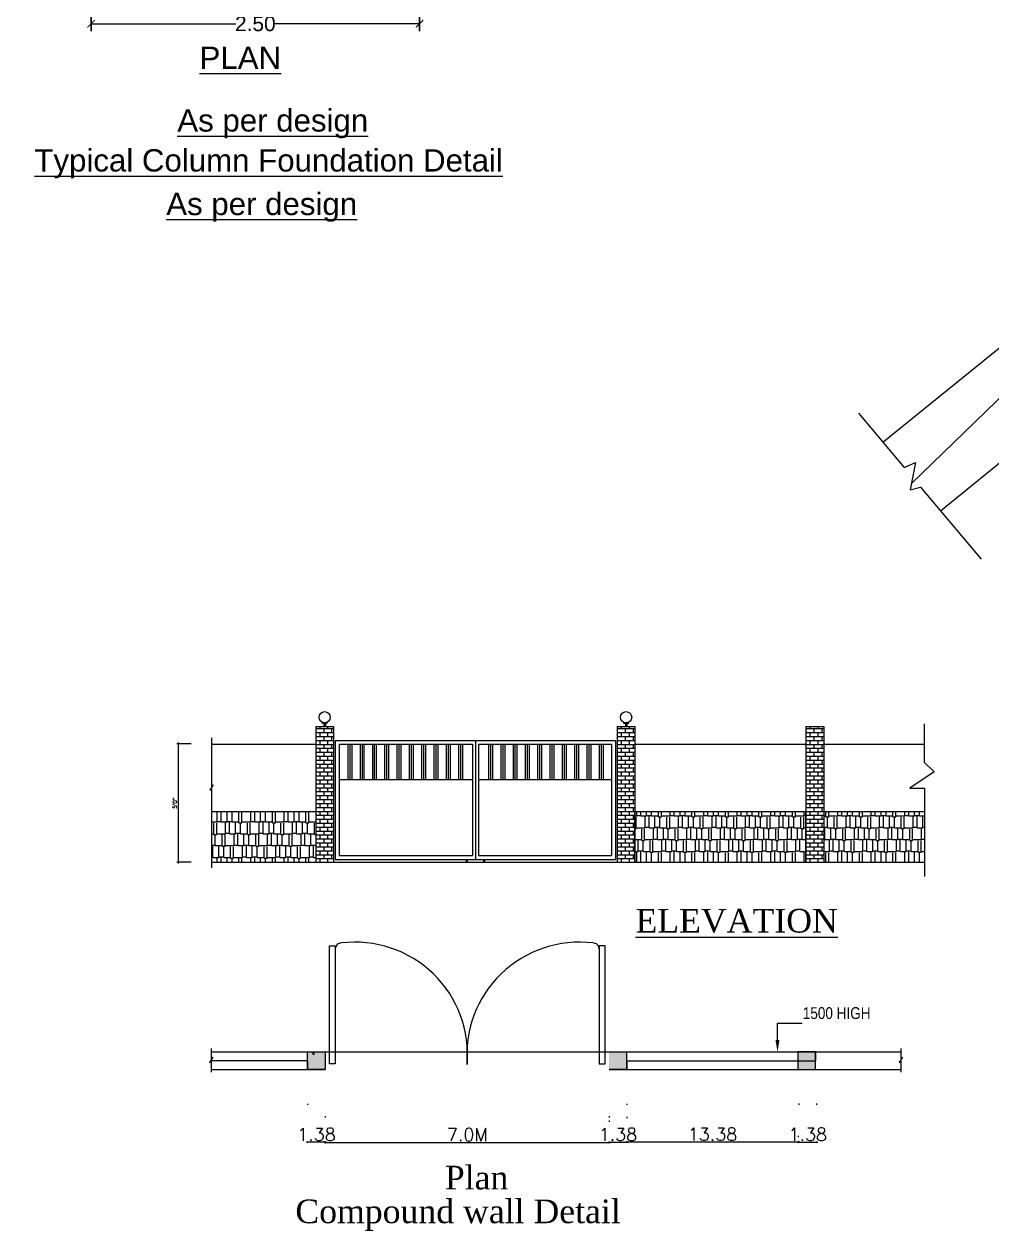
# Model space of a CAD drawing. Header units: metres. Extents: x 6804 to 7881, y 412 to 705.
# Drawn here: x 6867.2 to 6942.7, y 415.9 to 510.1 of the extents above; entities that cross this region are included whole.
import ezdxf

# ---------------------------------------------------------------- set-up
doc = ezdxf.new("R2010")
doc.units = ezdxf.units.M
doc.header["$LTSCALE"] = 5
doc.header["$PDSIZE"] = -1
doc.linetypes.add('DOT2', pattern=[0.125, 0, -0.125])
doc.layers.get('0').update_dxf_attribs({"color": 8, "linetype": 'CONTINUOUS'})
doc.layers.get('DEFPOINTS').update_dxf_attribs({"color": 8, "linetype": 'CONTINUOUS'})
for name, color, linetype in [('DIM', 8, 'CONTINUOUS'), ('hat', 8, 'CONTINUOUS'), ('HATCH', 8, 'CONTINUOUS'), ('L4', 8, 'CONTINUOUS'), ('SNO', 6, 'CONTINUOUS'), ('TEXT', 7, 'CONTINUOUS'), ('TOWER LINE', 170, 'CONTINUOUS')]:
    doc.layers.add(name, color=color, linetype=linetype)
for name, color, linetype, lineweight in [('Doors', 8, 'CONTINUOUS', 15), ('Walls', 1, 'CONTINUOUS', 30), ('Y', 2, 'CONTINUOUS', 18)]:
    doc.layers.add(name, color=color, linetype=linetype, lineweight=lineweight)
doc.styles.add('ar', font='arial.ttf')
doc.styles.add('rd', font='ARIALN.TTF')
doc.styles.add('RS', font='romans.shx')
doc.styles.add('RT', font='romantic.ttf')
doc.styles.get("Standard").update_dxf_attribs({"font": 'arial.ttf'})
doc.dimstyles.new('mohan', dxfattribs={"dimtxt": 9, "dimasz": 4.5, "dimexe": 4.5, "dimexo": 9, "dimgap": 0.0625, "dimtad": 0, "dimdec": 4, "dimzin": 0, "dimdsep": 46, "dimlunit": 4, "dimtxsty": 'Standard', "dimblk": 'ARCHTICK', "dimcen": 0.09, "dimclrd": 9, "dimclre": 9, "dimclrt": 7, "dimadec": 0, "dimazin": 0, "dimtfac": 1, "dimtdec": 4, "dimtix": 1, "dimtofl": 0, "dimtmove": 2, "dimatfit": 0, "dimfxl": 0, "dimtolj": 1, "dimtzin": 0, "dimlwd": -1, "dimarcsym": 0})
doc.dimstyles.new('my1', dxfattribs={"dimtxt": 0.3, "dimasz": 0.1, "dimexe": 0.12, "dimexo": 0.5, "dimgap": 0.1, "dimtad": 1, "dimtoh": 1, "dimzin": 3, "dimdsep": 46, "dimtxsty": 'RS', "dimblk": 'OBLIQUE', "dimcen": 0.09, "dimdle": 0.1, "dimclrd": 8, "dimclre": 8, "dimclrt": 4, "dimadec": 0, "dimazin": 0, "dimtfac": 1, "dimtofl": 0, "dimtmove": 0, "dimatfit": 3, "dimldrblk": 'OBLIQUE', "dimfxl": 0, "dimtolj": 1, "dimtzin": 0, "dimarcsym": 0})

# ---------------------------------------------------------------- blocks, each defined once
blk = doc.blocks.new('6')
at = {"linetype": 'ByBlock', "lineweight": -2}
for p, q in [((0, 0), (-1.5, 0)), ((0, 0), (-0.75, 0.75)), ((-0.75, -0.75), (0, 0))]:
    blk.add_line(p, q, dxfattribs=at)
blk = doc.blocks.new('_ArchTick')
at = {"color": 0, "linetype": 'ByBlock', "const_width": 0.15}
blk.add_lwpolyline([(-0.5, -0.5), (0.5, 0.5)], dxfattribs=at)
blk = doc.blocks.new('*D31')
at = {"layer": 'DEFPOINTS', "color": 0}
for p in [(91678.35, -769.21), (91765.25, -769.21), (91765.25, -961.21)]:
    blk.add_point(p, dxfattribs=at)
at = {"layer": 'DIM', "color": 9, "lineweight": -2}
for p, q in [((91684.35, -769.21), (91673.85, -769.21)), ((91684.35, -961.21), (91673.85, -961.21))]:
    blk.add_line(p, q, dxfattribs=at)
at = {"layer": 'DIM', "color": 9}
for p, q in [((91678.35, -769.21), (91678.35, -853.4)), ((91678.35, -961.21), (91678.35, -877.02))]:
    blk.add_line(p, q, dxfattribs=at)
at = {"layer": 'DIM', "color": 9, "xscale": 4.5, "yscale": 4.5, "zscale": 4.5}
for p, rotation in [((91678.35, -769.21), 90), ((91678.35, -961.21), 270)]:
    blk.add_blockref('_ArchTick', p, dxfattribs=dict(at, rotation=rotation))
at = {"layer": 'DIM', "color": 7, "insert": (91678.35, -865.21), "char_height": 9, "attachment_point": 5, "rotation": 90}
blk.add_mtext('\\A1;2.50', dxfattribs=at)
blk = doc.blocks.new('*D32')
at = {"layer": 'DEFPOINTS', "color": 0}
for p in [(91712.75, -950.17), (91910.75, -950.17), (91712.75, -981.71)]:
    blk.add_point(p, dxfattribs=at)
at = {"layer": 'DIM', "color": 9, "lineweight": -2}
for p, q in [((91712.75, -975.71), (91712.75, -986.21)), ((91910.75, -975.71), (91910.75, -986.21))]:
    blk.add_line(p, q, dxfattribs=at)
at = {"layer": 'DIM', "color": 9}
for p, q in [((91712.75, -981.71), (91799.93, -981.71)), ((91910.75, -981.71), (91823.56, -981.71))]:
    blk.add_line(p, q, dxfattribs=at)
at = {"layer": 'DIM', "color": 9, "xscale": 4.5, "yscale": 4.5, "zscale": 4.5, "rotation": 180}
blk.add_blockref('_ArchTick', (91712.75, -981.71), dxfattribs=at)
at = {"layer": 'DIM', "color": 9, "xscale": 4.5, "yscale": 4.5, "zscale": 4.5}
blk.add_blockref('_ArchTick', (91910.75, -981.71), dxfattribs=at)
at = {"layer": 'DIM', "color": 7, "insert": (91811.75, -981.71), "char_height": 9, "attachment_point": 5}
blk.add_mtext('\\A1;2.50', dxfattribs=at)
blk = doc.blocks.new('*D29')
at = {"layer": 'DEFPOINTS', "color": 0}
for p in [(91799.75, -880.21), (91823.75, -880.21), (91823.75, -896.71)]:
    blk.add_point(p, dxfattribs=at)
at = {"layer": 'DIM', "color": 9, "lineweight": -2}
for p, q in [((91799.75, -890.71), (91799.75, -901.21)), ((91823.75, -890.71), (91823.75, -901.21))]:
    blk.add_line(p, q, dxfattribs=at)
at = {"layer": 'DIM', "color": 9}
for p, q in [((91799.75, -896.71), (91800.01, -896.71)), ((91823.75, -896.71), (91823.48, -896.71))]:
    blk.add_line(p, q, dxfattribs=at)
at = {"layer": 'DIM', "color": 9, "xscale": 4.5, "yscale": 4.5, "zscale": 4.5, "rotation": 180}
blk.add_blockref('_ArchTick', (91799.75, -896.71), dxfattribs=at)
at = {"layer": 'DIM', "color": 9, "xscale": 4.5, "yscale": 4.5, "zscale": 4.5}
blk.add_blockref('_ArchTick', (91823.75, -896.71), dxfattribs=at)
at = {"layer": 'DIM', "color": 7, "insert": (91811.75, -896.71), "char_height": 9, "attachment_point": 5}
blk.add_mtext('\\A1;0.30', dxfattribs=at)
blk = doc.blocks.new('*D30')
at = {"layer": 'DEFPOINTS', "color": 0}
for p in [(91799.75, -850.21), (91786.07, -880.21), (91799.75, -880.21)]:
    blk.add_point(p, dxfattribs=at)
at = {"layer": 'DIM', "color": 9, "lineweight": -2}
for p, q in [((91790.75, -850.21), (91781.57, -850.21)), ((91790.75, -880.21), (91781.57, -880.21))]:
    blk.add_line(p, q, dxfattribs=at)
at = {"layer": 'DIM', "color": 9}
for p, q in [((91786.07, -850.21), (91786.07, -853.45)), ((91786.07, -880.21), (91786.07, -876.97))]:
    blk.add_line(p, q, dxfattribs=at)
at = {"layer": 'DIM', "color": 9, "xscale": 4.5, "yscale": 4.5, "zscale": 4.5}
for p, rotation in [((91786.07, -850.21), 90), ((91786.07, -880.21), 270)]:
    blk.add_blockref('_ArchTick', p, dxfattribs=dict(at, rotation=rotation))
at = {"layer": 'DIM', "color": 7, "insert": (91786.07, -865.21), "char_height": 9, "attachment_point": 5, "rotation": 90}
blk.add_mtext('\\A1;0.38', dxfattribs=at)
blk = doc.blocks.new('A')
at = {"layer": 'Y'}
blk.add_circle((-0.07, -0.04), 0.467, dxfattribs=at)
blk = doc.blocks.new('_Oblique')
at = {"color": 0, "linetype": 'ByBlock', "lineweight": -2}
blk.add_line((-0.5, -0.5), (0.5, 0.5), dxfattribs=at)
blk = doc.blocks.new('*D62')
at = {"layer": 'DEFPOINTS', "color": 0, "ltscale": 25}
for p in [(6912.802, 424.989), (6890.658, 422.79), (6912.802, 422.79)]:
    blk.add_point(p, dxfattribs=at)
at = {"layer": 'L4', "color": 8, "linetype": 'DOT2', "lineweight": -2, "ltscale": 25}
for p, q in [((6912.802, 424.489), (6912.802, 422.67)), ((6890.658, 422.79), (6890.658, 422.91))]:
    blk.add_line(p, q, dxfattribs=at)
at = {"layer": 'L4', "color": 8, "lineweight": -2, "ltscale": 25}
blk.add_line((6890.558, 422.79), (6912.902, 422.79), dxfattribs=at)
at = {"layer": 'L4', "color": 8, "lineweight": -2, "ltscale": 25, "xscale": 0.1, "yscale": 0.1, "zscale": 0.1, "rotation": 180}
blk.add_blockref('_Oblique', (6890.658, 422.79), dxfattribs=at)
at = {"layer": 'L4', "color": 8, "lineweight": -2, "ltscale": 25, "xscale": 0.1, "yscale": 0.1, "zscale": 0.1}
blk.add_blockref('_Oblique', (6912.802, 422.79), dxfattribs=at)
at = {"layer": 'L4', "color": 4, "ltscale": 25, "insert": (6901.73, 423.39), "char_height": 1, "attachment_point": 5, "style": 'RS'}
blk.add_mtext('\\A1;7.0M', dxfattribs=at)
blk = doc.blocks.new('*D63')
at = {"layer": 'DEFPOINTS', "color": 0, "ltscale": 25}
for p in [(6889.277, 426.638), (6890.658, 425.336), (6889.277, 422.808)]:
    blk.add_point(p, dxfattribs=at)
at = {"layer": 'L4', "color": 8, "linetype": 'DOT2', "lineweight": -2, "ltscale": 25}
for p, q in [((6889.277, 425.808), (6889.277, 422.688)), ((6890.658, 424.836), (6890.658, 422.688))]:
    blk.add_line(p, q, dxfattribs=at)
at = {"layer": 'L4', "color": 8, "lineweight": -2, "ltscale": 25}
blk.add_line((6890.758, 422.808), (6889.177, 422.808), dxfattribs=at)
at = {"layer": 'L4', "color": 8, "lineweight": -2, "ltscale": 25, "xscale": 0.1, "yscale": 0.1, "zscale": 0.1, "rotation": 180}
blk.add_blockref('_Oblique', (6889.277, 422.808), dxfattribs=at)
at = {"layer": 'L4', "color": 8, "lineweight": -2, "ltscale": 25, "xscale": 0.1, "yscale": 0.1, "zscale": 0.1}
blk.add_blockref('_Oblique', (6890.658, 422.808), dxfattribs=at)
at = {"layer": 'L4', "color": 4, "ltscale": 25, "insert": (6889.968, 423.408), "char_height": 1, "attachment_point": 5, "style": 'RS'}
blk.add_mtext('\\A1;1.38', dxfattribs=at)
blk = doc.blocks.new('*D64')
at = {"layer": 'DEFPOINTS', "color": 0, "ltscale": 25}
for p in [(6914.183, 426.638), (6912.802, 425.336), (6914.183, 422.808)]:
    blk.add_point(p, dxfattribs=at)
at = {"layer": 'L4', "color": 8, "linetype": 'DOT2', "lineweight": -2, "ltscale": 25}
for p, q in [((6914.183, 425.808), (6914.183, 422.688)), ((6912.802, 424.836), (6912.802, 422.688))]:
    blk.add_line(p, q, dxfattribs=at)
at = {"layer": 'L4', "color": 8, "lineweight": -2, "ltscale": 25}
blk.add_line((6912.702, 422.808), (6914.283, 422.808), dxfattribs=at)
at = {"layer": 'L4', "color": 8, "lineweight": -2, "ltscale": 25, "xscale": 0.1, "yscale": 0.1, "zscale": 0.1, "rotation": 180}
blk.add_blockref('_Oblique', (6912.802, 422.808), dxfattribs=at)
at = {"layer": 'L4', "color": 8, "lineweight": -2, "ltscale": 25, "xscale": 0.1, "yscale": 0.1, "zscale": 0.1}
blk.add_blockref('_Oblique', (6914.183, 422.808), dxfattribs=at)
at = {"layer": 'L4', "color": 4, "ltscale": 25, "insert": (6913.493, 423.408), "char_height": 1, "attachment_point": 5, "style": 'RS'}
blk.add_mtext('\\A1;1.38', dxfattribs=at)
blk = doc.blocks.new('*D65')
at = {"layer": 'DEFPOINTS', "color": 0, "ltscale": 25}
for p in [(6914.183, 425.281), (6927.562, 423.809), (6927.562, 422.824)]:
    blk.add_point(p, dxfattribs=at)
at = {"layer": 'L4', "color": 8, "linetype": 'DOT2', "lineweight": -2, "ltscale": 25}
for p, q in [((6914.183, 424.781), (6914.183, 422.704)), ((6927.562, 423.309), (6927.562, 422.704))]:
    blk.add_line(p, q, dxfattribs=at)
at = {"layer": 'L4', "color": 8, "lineweight": -2, "ltscale": 25}
blk.add_line((6914.083, 422.824), (6927.662, 422.824), dxfattribs=at)
at = {"layer": 'L4', "color": 8, "lineweight": -2, "ltscale": 25, "xscale": 0.1, "yscale": 0.1, "zscale": 0.1, "rotation": 180}
blk.add_blockref('_Oblique', (6914.183, 422.824), dxfattribs=at)
at = {"layer": 'L4', "color": 8, "lineweight": -2, "ltscale": 25, "xscale": 0.1, "yscale": 0.1, "zscale": 0.1}
blk.add_blockref('_Oblique', (6927.562, 422.824), dxfattribs=at)
at = {"layer": 'L4', "color": 4, "ltscale": 25, "insert": (6920.872, 423.424), "char_height": 1, "attachment_point": 5, "style": 'RS'}
blk.add_mtext('\\A1;13.38', dxfattribs=at)
blk = doc.blocks.new('*D66')
at = {"layer": 'DEFPOINTS', "color": 0, "ltscale": 25}
for p in [(6928.994, 429.102), (6927.614, 427.8), (6928.994, 422.815)]:
    blk.add_point(p, dxfattribs=at)
at = {"layer": 'L4', "color": 8, "linetype": 'DOT2', "lineweight": -2, "ltscale": 25}
for p, q in [((6927.614, 425.815), (6927.614, 422.695)), ((6928.994, 425.815), (6928.994, 422.695))]:
    blk.add_line(p, q, dxfattribs=at)
at = {"layer": 'L4', "color": 8, "lineweight": -2, "ltscale": 25}
blk.add_line((6927.514, 422.815), (6929.094, 422.815), dxfattribs=at)
at = {"layer": 'L4', "color": 8, "lineweight": -2, "ltscale": 25, "xscale": 0.1, "yscale": 0.1, "zscale": 0.1, "rotation": 180}
blk.add_blockref('_Oblique', (6927.614, 422.815), dxfattribs=at)
at = {"layer": 'L4', "color": 8, "lineweight": -2, "ltscale": 25, "xscale": 0.1, "yscale": 0.1, "zscale": 0.1}
blk.add_blockref('_Oblique', (6928.994, 422.815), dxfattribs=at)
at = {"layer": 'L4', "color": 4, "ltscale": 25, "insert": (6928.304, 423.415), "char_height": 1, "attachment_point": 5, "style": 'RS'}
blk.add_mtext('\\A1;1.38', dxfattribs=at)
blk = doc.blocks.new('*D67')
at = {"layer": 'DEFPOINTS', "color": 0}
for p in [(6879.194, 453.888), (6880.691, 453.888), (6880.691, 444.661)]:
    blk.add_point(p, dxfattribs=at)
at = {"layer": 'SNO', "color": 8, "lineweight": -2}
for p, q in [((6879.194, 444.561), (6879.194, 453.988)), ((6880.191, 453.888), (6879.074, 453.888)), ((6880.191, 444.661), (6879.074, 444.661))]:
    blk.add_line(p, q, dxfattribs=at)
at = {"layer": 'SNO', "color": 8, "lineweight": -2, "xscale": 0.1, "yscale": 0.1, "zscale": 0.1}
for p, rotation in [((6879.194, 453.888), 90), ((6879.194, 444.661), 270)]:
    blk.add_blockref('_Oblique', p, dxfattribs=dict(at, rotation=rotation))
at = {"layer": 'SNO', "color": 4, "insert": (6878.915, 449.274), "char_height": 0.3, "attachment_point": 5, "rotation": 90, "style": 'RS'}
blk.add_mtext('\\A1;5\'0"', dxfattribs=at)
blk = doc.blocks.new('2')
for p, q in [((99, 192), (-99, 192)), ((-99, 192), (-99, 0)), ((99, 0), (99, 192)), ((90, 183), (-90, 183)), ((-90, 183), (-90, 9)), ((-90, 183), (-18, 117)), ((18, 117), (90, 183)), ((90, 9), (90, 183)), ((18, 117), (-18, 117)), ((-18, 117), (-18, 75)), ((18, 75), (18, 117)), ((12, 111), (-12, 111)), ((-12, 111), (-12, 81)), ((12, 81), (12, 111)), ((-12, 81), (12, 81)), ((-18, 75), (-90, 9)), ((-18, 75), (18, 75)), ((18, 75), (90, 9)), ((-90, 9), (90, 9)), ((99, 0), (-99, 0))]:
    blk.add_line(p, q)
at = {"ltscale": 0.1}
for p, q in [((-110.39572, 125.0798), (-120.16661, 108.15612)), ((-113.19769, 120.22665), (-109.64493, 123.7794)), ((-111.7488, 122.7362), (-110.03316, 124.45183)), ((-100.66934, 108.15612), (-110.39572, 125.0798)), ((115.30136, 108.15612), (125.07225, 125.0798)), ((122.08465, 119.90511), (125.87278, 123.69325)), ((123.53353, 122.41466), (125.48455, 124.36568)), ((124.98242, 124.92421), (125.09632, 125.03811)), ((125.07225, 125.0798), (134.84314, 108.15612)), ((-119.96492, 108.15612), (-107.70379, 120.41724)), ((-118.99324, 110.18846), (-108.09202, 121.08968)), ((-118.90425, 108.15612), (-107.31556, 119.74481)), ((-117.84359, 108.15612), (-106.92733, 119.07238)), ((-117.54435, 112.698), (-108.48025, 121.76211)), ((-116.78293, 108.15612), (-106.53911, 118.39995)), ((-116.09546, 115.20755), (-108.86848, 122.43454)), ((-115.72227, 108.15612), (-106.15088, 117.72752)), ((-114.66161, 108.15612), (-105.76265, 117.05509)), ((-114.64657, 117.7171), (-109.25671, 123.10697)), ((-113.60095, 108.15612), (-105.37442, 116.38265)), ((115.63895, 108.15612), (127.81392, 120.33109)), ((116.28909, 109.86692), (127.42569, 121.00352)), ((116.69961, 108.15612), (128.20215, 119.65866)), ((117.73798, 112.37647), (127.03746, 121.67595)), ((117.76027, 108.15612), (128.59038, 118.98623)), ((118.82093, 108.15612), (128.97861, 118.31379)), ((119.18687, 114.88602), (126.64924, 122.34838)), ((119.88159, 108.15612), (129.36684, 117.64136)), ((120.63576, 117.39556), (126.26101, 123.02081)), ((120.94226, 108.15612), (129.75506, 116.96893)), ((-112.54029, 108.15612), (-104.98619, 115.71022)), ((-111.47963, 108.15612), (-104.59796, 115.03779)), ((-110.41897, 108.15612), (-104.20973, 114.36536)), ((-109.35831, 108.15612), (-103.82151, 113.69293)), ((-108.29765, 108.15612), (-103.43328, 113.0205)), ((-107.23699, 108.15612), (-103.04505, 112.34806)), ((-106.17633, 108.15612), (-102.65682, 111.67563)), ((-105.11567, 108.15612), (-102.26859, 111.0032)), ((-104.05501, 108.15612), (-101.88036, 110.33077)), ((-102.99435, 108.15612), (-101.49213, 109.65834)), ((122.00292, 108.15612), (130.14329, 116.2965)), ((123.06358, 108.15612), (130.53152, 115.62407)), ((124.12424, 108.15612), (130.91975, 114.95164)), ((125.1849, 108.15612), (131.30798, 114.2792)), ((126.24556, 108.15612), (131.69621, 113.60677)), ((127.30622, 108.15612), (132.08444, 112.93434)), ((128.36688, 108.15612), (132.47266, 112.26191)), ((129.42754, 108.15612), (132.86089, 111.58948)), ((130.4882, 108.15612), (133.24912, 110.91705)), ((131.54886, 108.15612), (133.63735, 110.24461)), ((132.60952, 108.15612), (134.02558, 109.57218)), ((-120.16661, 108.15612), (-100.66934, 108.15612)), ((-101.93369, 108.15612), (-101.10391, 108.98591)), ((-100.87303, 108.15612), (-100.71568, 108.31348)), ((134.84314, 108.15612), (115.30136, 108.15612)), ((133.67018, 108.15612), (134.41381, 108.89975)), ((134.73084, 108.15612), (134.80204, 108.22732))]:
    blk.add_line(p, q, dxfattribs=at)
at = {"ltscale": 2}
blk.add_line((-121.46487, 105.15612), (136.1414, 105.15612), dxfattribs=at)
for points in [[(0.49547, 146.00916), (0.49547, 131.81163)], [(-57.98395, 94.56925), (-30, 94.56925)], [(57.98395, 94.56925), (24, 94.56925)], [(104, 92.30742), (117, 92.30742)], [(0.49547, 47.04423), (0.49547, 60.18837)], [(95, 50.40406), (108, 50.40406)]]:
    blk.add_lwpolyline(points)
at = {"layer": 'Doors', "xscale": 5, "yscale": 5, "zscale": 5}
for p, rotation in [((0.49547, 151.00916), 90), ((-62.98395, 94.56925), 180), ((99, 92.30742), 180), ((90, 50.40406), 180), ((0.49547, 42.04423), 270)]:
    blk.add_blockref('6', p, dxfattribs=dict(at, rotation=rotation))
blk.add_blockref('6', (62.98395, 94.56925), dxfattribs=at)
at = {"layer": 'TEXT', "style": 'ar'}
for s, height, p in [('SLOPE', 6, (-13.69124, 157.25729)), ('A', 13.5, (-131.56796, 117.85285)), ('A', 13.5, (106.5324, 121.38648)), ('EDGE  OF', 6, (123, 94.30742)), ('P.C.C', 6, (123, 84.30742)), ('SLOPE', 6, (-67.53684, 78.92397)), ('SLOPE', 6, (31.29774, 80.0672)), ('EDGE  OF', 6, (114, 52.40406)), ('R.C.C', 6, (114, 42.40406)), ('SLOPE', 6, (-13.69124, 29.79611)), ('%%UPLAN', 13.46625, (-33.60525, -47.71795)), ('%%UAs per design', 13.46625, (-47.00224, -85.45984)), ('%%UTypical Column Foundation Detail', 13.46625, (-133.1406, -109.54862)), ('%%UAs per design', 13.46625, (-53.67952, -135.7971))]:
    blk.add_text(s, height=height, dxfattribs=at).set_placement(p)
at = {"layer": 'DIM'}
for base, p1, p2, text, picture, middle in [((-133.39863, 192), (-46.49793, 0), (-46.49793, 192), '2.50', '*D31', (-133.39863, 96)), ((-25.67425, 81), (-12, 111), (-12, 81), '0.38', '*D30', (-25.67425, 96))]:
    dim = blk.add_linear_dim(base=base, p1=p1, p2=p2, angle=90, text=text, dimstyle='mohan', override={"dimlfac": 0.5, "dimfxl": 6}, dxfattribs=at)
    dim.commit()
    dim.dimension.update_dxf_attribs({"geometry": picture, "text_midpoint": middle, "insert": (-91811.74535, 961.20968)})
for base, p1, p2, text, picture, middle in [((12, 64.49701), (-12, 81), (12, 81), '0.30', '*D29', (0, 64.49701)), ((-99, -20.49949), (99, 11.04436), (-99, 11.04436), '2.50', '*D32', (0, -20.49949))]:
    dim = blk.add_linear_dim(base=base, p1=p1, p2=p2, text=text, dimstyle='mohan', override={"dimlfac": 0.5, "dimfxl": 6}, dxfattribs=at)
    dim.commit()
    dim.dimension.update_dxf_attribs({"geometry": picture, "text_midpoint": middle, "insert": (-91811.74535, 961.20968)})

msp = doc.modelspace()

# ---------------------------------------------------------------- hatches: boundary and pattern name
at = {"layer": 'hat'}
h = msp.add_hatch(dxfattribs=at)
h.set_pattern_fill('AR-B816', color=256, scale=1.235601, style=0)
h.set_pattern_definition([(0, (5994.31117, 173.04852), (0, 0.30756588), []), (90, (5994.31117, 173.04852), (-0.30756588, 0.30756588), [0.30756588, -0.30756588])])
h.paths.add_polyline_path([(6891.296, 455.243), (6889.916, 455.243), (6889.916, 444.661), (6891.296, 444.661)])
h = msp.add_hatch(dxfattribs=at)
h.set_pattern_fill('AR-B816', color=256, scale=1.235601, style=0)
h.set_pattern_definition([(0, (6017.83625, 173.04852), (0, 0.30756588), []), (90, (6017.83625, 173.04852), (-0.30756588, 0.30756588), [0.30756588, -0.30756588])])
h.paths.add_polyline_path([(6914.821, 455.243), (6913.441, 455.243), (6913.441, 444.661), (6914.821, 444.661)])
h = msp.add_hatch(dxfattribs=at)
h.set_pattern_fill('AR-B816', color=256, scale=1.235601, style=0)
h.set_pattern_definition([(0, (6032.5599, 173.04852), (0, 0.30756588), []), (90, (6032.5599, 173.04852), (-0.30756588, 0.30756588), [0.30756588, -0.30756588])])
h.paths.add_polyline_path([(6929.545, 455.243), (6928.165, 455.243), (6928.165, 444.661), (6929.545, 444.661)])
h = msp.add_hatch(dxfattribs=at)
h.set_pattern_fill('AR-RSHKE', color=256, scale=2.471203, style=0)
h.set_pattern_definition([(0, (6009.3549, 215.2793), (1.9607325, 0.9226976), [0.4613488, -0.38445735, 0.5382403, -0.2306744, 0.6920232, -0.3075659]), (0, (6009.8162, 215.3177), (1.9607325, 0.9226976), [0.3844573, -1.4609379, 0.3075659, -0.4613488]), (0, (6010.7389, 215.2216), (1.9607325, 0.9226976), [0.2306744, -2.3836356]), (90, (6009.3549, 215.27926), (-0.6535775, 0.92269764), [0.884252, -2.8065386]), (90, (6009.81624, 215.27926), (-0.6535775, 0.92269764), [0.865029, -2.8257615]), (90, (6010.2007, 215.27926), (-0.6535775, 0.92269764), [0.8073604, -2.88343]), (90, (6010.73893, 215.2216), (-0.6535775, 0.92269764), [0.884252, -2.8065386]), (90, (6010.9696, 215.2216), (-0.6535775, 0.92269764), [0.884252, -2.8065386]), (90, (6011.6616, 215.27926), (-0.6535775, 0.92269764), [0.8458062, -2.8449844])])
h.paths.add_polyline_path([(6889.916, 448.618), (6881.87, 448.618), (6881.748, 448.618), (6881.748, 444.661), (6889.916, 444.661)])
h = msp.add_hatch(dxfattribs=at)
h.set_pattern_fill('AR-RSHKE', color=256, scale=2.471203, style=0)
h.set_pattern_definition([(0, (1810.8251, 2974.6097), (1.96073248, 0.92269764), [0.46134882, -0.38445735, 0.53824029, -0.23067441, 0.69202323, -0.30756588]), (0, (1811.2864, 2974.6481), (1.96073248, 0.92269764), [0.38445735, -1.46093792, 0.30756588, -0.46134882]), (0, (1812.2091, 2974.552), (1.96073248, 0.92269764), [0.2306744, -2.38363556]), (90, (1810.8251, 2974.6097), (-0.65357749, 0.922697636), [0.8842519, -2.80653864]), (90, (1811.28644, 2974.6097), (-0.65357749, 0.922697636), [0.86502903, -2.8257615]), (90, (1811.6709, 2974.6097), (-0.65357749, 0.922697636), [0.80736043, -2.8834301]), (90, (1812.20913, 2974.552), (-0.65357749, 0.922697636), [0.8842519, -2.80653864]), (90, (1812.4398, 2974.552), (-0.65357749, 0.922697636), [0.8842519, -2.80653864]), (90, (1813.1318, 2974.6097), (-0.65357749, 0.922697636), [0.84580617, -2.84498438])])
h.paths.add_polyline_path([(6914.821, 448.618), (6914.821, 444.661), (6928.165, 444.661), (6928.165, 448.618)])
h.paths.add_polyline_path([(6929.545, 448.618), (6929.545, 444.661), (6937.378, 444.661), (6937.378, 448.618)])

# ---------------------------------------------------------------- linework, layer by layer
for p, q in [((6889.916, 455.243), (6891.296, 455.243)), ((6889.916, 455.243), (6889.916, 444.661)), ((6890.393, 455.541), (6890.807, 455.541)), ((6890.393, 455.508), (6890.393, 455.541)), ((6890.807, 455.508), (6890.393, 455.508)), ((6890.546, 455.508), (6890.546, 455.243)), ((6890.553, 455.508), (6890.553, 455.243)), ((6890.559, 455.508), (6890.559, 455.243)), ((6890.568, 455.508), (6890.568, 455.243)), ((6890.576, 455.508), (6890.576, 455.243)), ((6890.591, 455.508), (6890.591, 455.243)), ((6890.606, 455.508), (6890.606, 455.243)), ((6890.621, 455.508), (6890.621, 455.243)), ((6890.636, 455.508), (6890.636, 455.243)), ((6890.644, 455.508), (6890.644, 455.243)), ((6890.653, 455.508), (6890.653, 455.243)), ((6890.659, 455.508), (6890.659, 455.243)), ((6890.666, 455.508), (6890.666, 455.243)), ((6890.807, 455.541), (6890.807, 455.508)), ((6891.296, 455.243), (6891.296, 444.661)), ((6913.441, 455.243), (6914.821, 455.243)), ((6913.441, 455.243), (6913.441, 444.661)), ((6913.93, 455.541), (6913.93, 455.508)), ((6914.344, 455.541), (6913.93, 455.541)), ((6913.93, 455.508), (6914.344, 455.508)), ((6914.071, 455.508), (6914.071, 455.243)), ((6914.078, 455.508), (6914.078, 455.243)), ((6914.084, 455.508), (6914.084, 455.243)), ((6914.093, 455.508), (6914.093, 455.243)), ((6914.102, 455.508), (6914.102, 455.243)), ((6914.116, 455.508), (6914.116, 455.243)), ((6914.131, 455.508), (6914.131, 455.243)), ((6914.146, 455.508), (6914.146, 455.243)), ((6914.161, 455.508), (6914.161, 455.243)), ((6914.17, 455.508), (6914.17, 455.243)), ((6914.178, 455.508), (6914.178, 455.243)), ((6914.184, 455.508), (6914.184, 455.243)), ((6914.191, 455.508), (6914.191, 455.243)), ((6914.344, 455.508), (6914.344, 455.541)), ((6914.821, 455.243), (6914.821, 444.661)), ((6928.165, 455.243), (6929.545, 455.243)), ((6928.165, 455.243), (6928.165, 444.661)), ((6929.545, 455.243), (6929.545, 444.661)), ((6937.404, 452.438), (6937.404, 455.447)), ((6881.781, 454.373), (6881.781, 450.586)), ((6891.439, 454.163), (6913.298, 454.163)), ((6891.439, 454.163), (6891.439, 444.873)), ((6902.369, 454.163), (6902.369, 444.873)), ((6913.298, 454.163), (6913.298, 444.873)), ((6881.781, 453.863), (6889.916, 453.863)), ((6891.739, 453.863), (6902.138, 453.863)), ((6891.739, 453.863), (6891.739, 445.173)), ((6902.138, 453.863), (6902.138, 445.173)), ((6902.599, 453.863), (6902.599, 445.173)), ((6912.998, 453.863), (6912.998, 445.173)), ((6914.821, 453.863), (6928.165, 453.863)), ((6929.545, 453.863), (6937.404, 453.863)), ((6938.159, 451.712), (6937.404, 452.438)), ((6938.159, 451.712), (6936.258, 450.431)), ((6881.918, 450.693), (6881.651, 450.276)), ((6881.651, 450.276), (6881.781, 450.38)), ((6881.781, 450.586), (6881.918, 450.693)), ((6881.781, 450.38), (6881.781, 444.215)), ((6891.739, 451.102), (6902.138, 451.102)), ((6936.258, 450.431), (6937.404, 450.431)), ((6937.404, 450.431), (6937.404, 443.549)), ((6881.781, 448.618), (6889.916, 448.618)), ((6881.87, 448.618), (6889.916, 448.618)), ((6914.821, 448.618), (6928.165, 448.618)), ((6914.821, 448.618), (6928.165, 448.618)), ((6914.821, 444.661), (6914.821, 448.618)), ((6928.165, 444.661), (6928.165, 448.618)), ((6929.545, 448.618), (6929.545, 444.661)), ((6929.545, 448.618), (6937.378, 448.618)), ((6929.545, 448.618), (6937.378, 448.618)), ((6881.781, 444.661), (6937.378, 444.661)), ((6891.439, 444.873), (6902.369, 444.873)), ((6891.739, 445.173), (6902.138, 445.173)), ((6901.646, 444.873), (6901.646, 444.661)), ((6901.722, 444.873), (6901.722, 444.661)), ((6902.369, 444.873), (6913.298, 444.873)), ((6902.599, 445.173), (6912.998, 445.173)), ((6903.005, 444.873), (6903.005, 444.661)), ((6903.081, 444.873), (6903.081, 444.661)), ((6925.941, 430.771), (6925.941, 432.09)), ((6925.941, 432.09), (6927.879, 432.09)), ((6881.738, 430.128), (6881.738, 429.345)), ((6881.738, 429.848), (6889.572, 429.848)), ((6890.658, 429.848), (6912.802, 429.848)), ((6912.802, 429.848), (6935.561, 429.848)), ((6928.906, 429.848), (6935.561, 429.848)), ((6935.561, 430.128), (6935.561, 429.345)), ((6881.875, 429.452), (6881.608, 429.035)), ((6881.608, 429.035), (6881.738, 429.139)), ((6889.277, 429.158), (6881.733, 429.158)), ((6881.738, 429.345), (6881.875, 429.452)), ((6881.738, 429.139), (6881.738, 428.283)), ((6914.183, 429.158), (6927.526, 429.158)), ((6935.699, 429.452), (6935.431, 429.035)), ((6935.431, 429.035), (6935.561, 429.139)), ((6935.561, 429.345), (6935.699, 429.452)), ((6935.561, 429.139), (6935.561, 428.283)), ((6881.738, 428.468), (6889.572, 428.468)), ((6912.802, 428.468), (6935.561, 428.468))]:
    msp.add_line(p, q)
for centre in [(6890.606, 455.975), (6914.131, 455.975)]:
    msp.add_ellipse(centre, major_axis=(0.308, 0.308), ratio=1, start_param=5.497787, end_param=11.780972)
msp.add_solid([(6926.095, 430.771), (6925.787, 430.771), (6925.941, 429.848)])
for p, q in [((6892.409, 453.863), (6892.409, 451.102)), ((6892.562, 453.863), (6892.562, 451.102)), ((6892.716, 453.863), (6892.716, 451.102)), ((6893.368, 453.863), (6893.368, 451.102)), ((6893.522, 453.863), (6893.522, 451.102)), ((6893.675, 453.863), (6893.675, 451.102)), ((6894.328, 453.863), (6894.328, 451.102)), ((6894.481, 453.863), (6894.481, 451.102)), ((6894.635, 453.863), (6894.635, 451.102)), ((6895.287, 453.863), (6895.287, 451.102)), ((6895.441, 453.863), (6895.441, 451.102)), ((6895.594, 453.863), (6895.594, 451.102)), ((6896.247, 453.863), (6896.247, 451.102)), ((6896.4, 453.863), (6896.4, 451.102)), ((6896.553, 453.863), (6896.553, 451.102)), ((6897.206, 453.863), (6897.206, 451.102)), ((6897.359, 453.863), (6897.359, 451.102)), ((6897.513, 453.863), (6897.513, 451.102)), ((6898.166, 453.863), (6898.166, 451.102)), ((6898.319, 453.863), (6898.319, 451.102)), ((6898.472, 453.863), (6898.472, 451.102)), ((6899.125, 453.863), (6899.125, 451.102)), ((6899.278, 453.863), (6899.278, 451.102)), ((6899.432, 453.863), (6899.432, 451.102)), ((6900.084, 453.863), (6900.084, 451.102)), ((6900.238, 453.863), (6900.238, 451.102)), ((6900.391, 453.863), (6900.391, 451.102)), ((6901.044, 453.863), (6901.044, 451.102)), ((6901.197, 453.863), (6901.197, 451.102)), ((6901.35, 453.863), (6901.35, 451.102)), ((6902.599, 453.863), (6912.998, 453.863)), ((6903.387, 453.863), (6903.387, 451.102)), ((6903.54, 453.863), (6903.54, 451.102)), ((6903.693, 453.863), (6903.693, 451.102)), ((6904.346, 453.863), (6904.346, 451.102)), ((6904.499, 453.863), (6904.499, 451.102)), ((6904.653, 453.863), (6904.653, 451.102)), ((6905.305, 453.863), (6905.305, 451.102)), ((6905.459, 453.863), (6905.459, 451.102)), ((6905.612, 453.863), (6905.612, 451.102)), ((6906.265, 453.863), (6906.265, 451.102)), ((6906.418, 453.863), (6906.418, 451.102)), ((6906.572, 453.863), (6906.572, 451.102)), ((6907.224, 453.863), (6907.224, 451.102)), ((6907.378, 453.863), (6907.378, 451.102)), ((6907.531, 453.863), (6907.531, 451.102)), ((6908.184, 453.863), (6908.184, 451.102)), ((6908.337, 453.863), (6908.337, 451.102)), ((6908.49, 453.863), (6908.49, 451.102)), ((6909.143, 453.863), (6909.143, 451.102)), ((6909.296, 453.863), (6909.296, 451.102)), ((6909.45, 453.863), (6909.45, 451.102)), ((6910.102, 453.863), (6910.102, 451.102)), ((6910.256, 453.863), (6910.256, 451.102)), ((6910.409, 453.863), (6910.409, 451.102)), ((6911.062, 453.863), (6911.062, 451.102)), ((6911.215, 453.863), (6911.215, 451.102)), ((6911.369, 453.863), (6911.369, 451.102)), ((6912.021, 453.863), (6912.021, 451.102)), ((6912.175, 453.863), (6912.175, 451.102)), ((6912.328, 453.863), (6912.328, 451.102)), ((6902.599, 451.102), (6912.998, 451.102)), ((6890.658, 429.848), (6890.658, 428.468)), ((6927.526, 429.848), (6927.526, 429.158)), ((6927.526, 429.848), (6927.526, 428.468)), ((6928.906, 429.848), (6927.526, 429.848)), ((6928.906, 429.848), (6928.906, 429.158)), ((6928.906, 428.468), (6928.906, 429.848)), ((6889.277, 429.158), (6889.277, 428.468)), ((6914.183, 429.158), (6914.183, 428.468)), ((6927.526, 429.158), (6928.906, 429.158)), ((6889.277, 428.468), (6890.658, 428.468)), ((6912.802, 428.468), (6914.183, 428.468)), ((6914.183, 428.468), (6912.802, 428.468)), ((6927.526, 428.468), (6928.906, 428.468))]:
    msp.add_line(p, q, dxfattribs=at)
at = {"layer": 'hat', "linetype": 'Continuous'}
for p, q in [((6890.976, 438.127), (6891.436, 438.127)), ((6890.976, 428.925), (6890.976, 438.127)), ((6891.436, 438.127), (6891.436, 428.925)), ((6912.485, 438.127), (6912.024, 438.127)), ((6912.024, 438.127), (6912.024, 428.925)), ((6912.485, 428.925), (6912.485, 438.127)), ((6889.277, 428.468), (6889.277, 429.848)), ((6889.277, 429.848), (6890.658, 429.848)), ((6914.183, 428.468), (6914.183, 429.848)), ((6891.436, 428.925), (6890.976, 428.925)), ((6912.024, 428.925), (6912.485, 428.925)), ((6890.658, 428.468), (6889.277, 428.468)), ((6912.802, 428.468), (6914.183, 428.468))]:
    msp.add_line(p, q, dxfattribs=at)
for centre, major_axis, start_param, end_param in [((6891.896, 437.893), (-0.325, 0.325), -0.827943, 0.785398), ((6911.564, 437.893), (0.325, 0.325), 5.497787, 7.111129)]:
    msp.add_ellipse(centre, major_axis=major_axis, ratio=1, start_param=start_param, end_param=end_param, dxfattribs=at)
at = {"layer": 'hat'}
for centre, start_param, end_param in [((6892.976, 429.628), 5.409908, 7.189505), ((6910.485, 429.628), 0.664477, 2.444074)]:
    msp.add_ellipse(centre, major_axis=(6.214, 6.214), ratio=1, start_param=start_param, end_param=end_param, dxfattribs=at)
at = {"layer": 'hat', "linetype": 'Continuous'}
for points in [[(6889.277, 429.848), (6890.658, 429.848), (6889.277, 428.468), (6890.658, 428.468)], [(6914.183, 429.848), (6912.802, 429.848), (6914.183, 428.468), (6912.802, 428.468)]]:
    msp.add_solid(points, dxfattribs=at)
at = {"layer": 'hat'}
msp.add_solid([(6927.526, 429.848), (6928.906, 429.848), (6927.526, 428.468), (6928.906, 428.468)], dxfattribs=at)
at = {"layer": 'HATCH', "linetype": 'Continuous'}
msp.add_line((6936.376, 474.181), (6943.852, 481.44), dxfattribs=at)
at = {"layer": 'TOWER LINE', "linetype": 'Continuous'}
msp.add_line((6938.658, 472.088), (7077.739, 585.157), dxfattribs=at)
at = {"layer": 'TOWER LINE', "color": 9, "linetype": 'Continuous'}
for p, q in [((6932.259, 479.7), (6935.819, 475.465)), ((6937.104, 473.937), (6941.839, 468.304))]:
    msp.add_line(p, q, dxfattribs=at)
at = {"layer": 'TOWER LINE', "linetype": 'Continuous'}
msp.add_lwpolyline([(6934.149, 477.452), (7073.475, 590.23)], dxfattribs=at)
at = {"layer": 'TOWER LINE', "color": 9, "linetype": 'Continuous'}
msp.add_lwpolyline([(6935.819, 475.465), (6936.712, 475.858), (6936.284, 473.725), (6937.104, 473.937)], dxfattribs=at)

# ---------------------------------------------------------------- block references
at = {"layer": 'Doors', "xscale": 0.1537829393519132, "yscale": 0.1537829393519132, "zscale": 0.1537829393519132}
msp.add_blockref('A', (6889.737, 429.696), dxfattribs=at)
at = {"layer": 'Walls', "color": 2, "xscale": 0.129501422715748, "yscale": 0.129501422715748, "zscale": 0.129501422715748}
msp.add_blockref('2', (6885.197, 512.751), dxfattribs=at)

# ---------------------------------------------------------------- texts
at = {"layer": 'TEXT'}
for s, height, style, p in [('%%uELEVATION', 1.8454, 'RT', (6914.861, 439.166)), ('1500 HIGH', 0.9227, 'rd', (6927.915, 432.42)), ('Plan', 1.8454, 'RT', (6899.983, 419.118)), ('Compound wall Detail', 1.8454, 'RT', (6888.319, 416.484))]:
    msp.add_text(s, height=height, dxfattribs=dict(at, style=style)).set_placement(p)

# ---------------------------------------------------------------- dimensions: what is measured, and where the dimension line sits
at = {"layer": 'L4', "ltscale": 25}
for base, p1, p2, picture, middle in [((6928.994, 422.815), (6927.614, 427.8), (6928.994, 429.102), '*D66', (6928.304, 422.815)), ((6914.183, 422.808), (6912.802, 425.336), (6914.183, 426.638), '*D64', (6913.493, 422.808))]:
    dim = msp.add_linear_dim(base=base, p1=p1, p2=p2, angle=180, dimstyle='my1', override={"dimtxt": 1, "dimpost": '\\X', "dimfxl": 3, "dimfxlon": 1, "dimarcsym": 1}, dxfattribs=at)
    dim.commit()
    dim.dimension.update_dxf_attribs({"geometry": picture, "text_midpoint": middle, "dimtype": 160})
dim = msp.add_linear_dim(base=(6889.277, 422.808), p1=(6890.658, 425.336), p2=(6889.277, 426.638), dimstyle='my1', override={"dimtxt": 1, "dimpost": '\\X', "dimfxl": 3, "dimfxlon": 1, "dimarcsym": 1}, dxfattribs=at)
dim.commit()
dim.dimension.update_dxf_attribs({"geometry": '*D63', "text_midpoint": (6889.968, 422.808), "dimtype": 160})
dim = msp.add_linear_dim(base=(6912.802, 422.79), p1=(6890.658, 422.79), p2=(6912.802, 424.989), text='7.0M', dimstyle='my1', override={"dimtxt": 1, "dimpost": '\\X', "dimfxl": 3, "dimfxlon": 1, "dimarcsym": 1}, dxfattribs=at)
dim.commit()
dim.dimension.update_dxf_attribs({"geometry": '*D62', "text_midpoint": (6901.73, 423.39)})
dim = msp.add_linear_dim(base=(6927.562, 422.824), p1=(6914.183, 425.281), p2=(6927.562, 423.809), dimstyle='my1', override={"dimtxt": 1, "dimpost": '\\X', "dimfxl": 3, "dimfxlon": 1, "dimarcsym": 1}, dxfattribs=at)
dim.commit()
dim.dimension.update_dxf_attribs({"geometry": '*D65', "text_midpoint": (6920.872, 423.424)})
at = {"layer": 'SNO'}
dim = msp.add_linear_dim(base=(6879.194, 453.888), p1=(6880.691, 444.661), p2=(6880.691, 453.888), angle=90, text='5\'0"', dimstyle='my1', override={"dimpost": '\\X'}, dxfattribs=at)
dim.commit()
dim.dimension.update_dxf_attribs({"geometry": '*D67', "text_midpoint": (6878.915, 449.274)})

doc.saveas('drawing.dxf')
